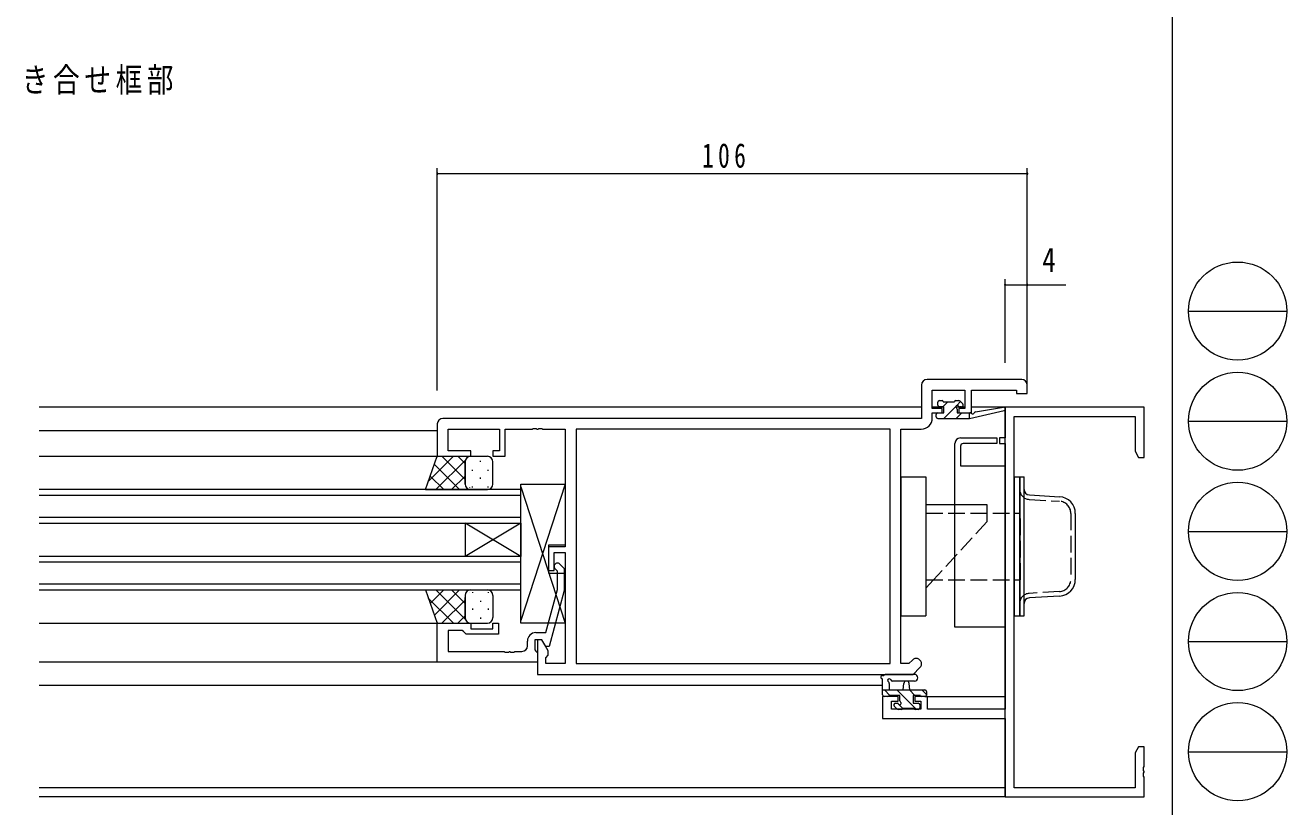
# Model space of a CAD drawing. Units: millimetres on the paper. Extents: x -398 to 398, y -282 to 282.
# Drawn here: x 171.2 to 397.8, y -147.8 to -7.3 of the extents above; entities that cross this region are included whole.
import ezdxf
from ezdxf.enums import TextEntityAlignment as Align

# ---------------------------------------------------------------- set-up
doc = ezdxf.new("R2010")
doc.units = ezdxf.units.MM
doc.linetypes.add('USER4', pattern=[4, 3, -1])
for name, color, linetype, lineweight in [('0-1_YKK_ZWAK', 7, 'Continuous', 18), ('0-3_YKK_11', 7, 'Continuous', 18), ('0-4_YKK_12', 2, 'Continuous', 18), ('0-5_YKK_13', 4, 'Continuous', 18), ('0-6_YKK_D', 6, 'Continuous', 18)]:
    doc.layers.add(name, color=color, linetype=linetype, lineweight=lineweight)
doc.layers.add('0-2_USER1', color=7, linetype='Continuous')
doc.styles.add('ＭＳ ゴシック', font='')
doc.styles.get('ＭＳ ゴシック').set_extended_font_data('MS Gothic')

msp = doc.modelspace()

# ---------------------------------------------------------------- linework, layer by layer
at = {"layer": '0-1_YKK_ZWAK'}
for p, q in [((377.192, 279.3), (377.192, -245.7)), ((380.168, -58.716), (397.808, -58.716)), ((380.168, -78.512), (397.808, -78.512)), ((380.168, -98.308), (397.808, -98.308)), ((380.168, -118.104), (397.808, -118.104)), ((380.168, -137.9), (397.808, -137.9))]:
    msp.add_line(p, q, dxfattribs=at)
for centre in [(388.988, -58.716), (388.988, -78.512), (388.988, -98.308), (388.988, -118.104), (388.988, -137.9)]:
    msp.add_circle(centre, 8.82, dxfattribs=at)
at = {"layer": '0-3_YKK_11'}
for p, q in [((332.192, -72.006), (332.192, -78.006)), ((350.192, -71.006), (333.192, -71.006)), ((351.192, -73.506), (351.192, -72.006)), ((334.122, -72.936), (339.992, -72.936)), ((334.122, -76.206), (334.122, -72.936)), ((339.992, -72.936), (339.992, -76.206)), ((341.192, -72.936), (349.262, -72.936)), ((341.192, -77.006), (341.192, -72.936)), ((349.262, -72.936), (349.262, -73.506)), ((349.262, -73.506), (351.192, -73.506)), ((335.892, -76.206), (334.122, -76.206)), ((334.122, -77.006), (335.892, -77.006)), ((334.122, -77.936), (334.122, -77.006)), ((335.892, -77.006), (335.892, -76.206)), ((338.892, -76.206), (338.892, -77.006)), ((339.992, -76.206), (338.892, -76.206)), ((338.892, -77.006), (341.192, -77.006)), ((347.192, -76.006), (347.192, -81.506)), ((372.192, -76.006), (347.192, -76.006)), ((372.192, -85.006), (372.192, -76.006)), ((245.192, -79.006), (245.192, -84.806)), ((332.192, -78.006), (246.192, -78.006)), ((348.822, -77.636), (370.562, -77.636)), ((348.822, -144.376), (348.822, -77.636)), ((370.562, -77.636), (370.562, -83.915)), ((247.122, -79.936), (256.392, -79.936)), ((247.122, -83.806), (247.122, -79.936)), ((256.392, -79.936), (256.392, -83.806)), ((257.392, -79.936), (262.234, -79.936)), ((257.392, -84.806), (257.392, -79.936)), ((262.234, -79.936), (262.417, -79.816)), ((262.417, -79.816), (262.967, -79.816)), ((262.967, -79.816), (263.15, -79.936)), ((263.15, -79.936), (263.234, -79.936)), ((263.234, -79.936), (263.417, -79.816)), ((263.417, -79.816), (263.967, -79.816)), ((263.967, -79.816), (264.15, -79.936)), ((264.15, -79.936), (268.192, -79.936)), ((268.192, -79.936), (268.192, -101.106)), ((326.562, -79.936), (270.122, -79.936)), ((270.122, -79.936), (270.122, -122.076)), ((326.562, -79.936), (270.122, -79.936)), ((326.562, -122.076), (326.562, -79.936)), ((328.492, -79.936), (332.122, -79.936)), ((328.492, -122.076), (328.492, -79.936)), ((346.192, -81.506), (346.192, -82.506)), ((347.192, -81.506), (346.192, -81.506)), ((251.192, -83.806), (247.122, -83.806)), ((251.192, -84.806), (251.192, -83.806)), ((255.192, -83.806), (255.192, -84.806)), ((256.392, -83.806), (255.192, -83.806)), ((346.192, -82.506), (347.192, -82.506)), ((347.192, -82.506), (347.192, -130.276)), ((245.192, -84.806), (251.192, -84.806)), ((255.192, -84.806), (257.392, -84.806)), ((370.562, -83.915), (371.192, -85.006)), ((371.192, -85.006), (372.192, -85.006)), ((265.192, -101.106), (265.192, -105.306)), ((268.192, -101.106), (265.192, -101.106)), ((266.192, -102.106), (268.192, -102.106)), ((266.192, -105.306), (266.192, -102.106)), ((267.216, -104.182), (267.992, -104.957)), ((268.192, -102.106), (268.192, -122.076)), ((265.192, -105.306), (266.192, -105.306)), ((266.792, -105.454), (266.368, -105.03)), ((266.792, -108.745), (266.792, -105.454)), ((267.992, -104.957), (267.992, -108.903)), ((264.712, -116.506), (266.792, -108.745)), ((267.992, -108.903), (265.285, -119.006)), ((245.192, -114.806), (251.192, -114.806)), ((245.192, -121.806), (245.192, -114.806)), ((251.192, -114.806), (251.192, -115.806)), ((255.192, -114.806), (256.192, -114.806)), ((255.192, -115.806), (255.192, -114.806)), ((256.192, -114.806), (256.192, -116.806)), ((247.122, -116.106), (247.122, -119.876)), ((249.692, -116.106), (247.122, -116.106)), ((249.892, -116.306), (249.692, -116.106)), ((250.392, -116.806), (249.892, -116.306)), ((256.192, -116.806), (250.392, -116.806)), ((251.192, -115.806), (255.192, -115.806)), ((262.692, -117.806), (262.692, -119.606)), ((263.992, -117.806), (262.692, -117.806)), ((262.892, -116.506), (264.712, -116.506)), ((263.192, -117.806), (263.192, -124.006)), ((263.992, -117.806), (263.192, -117.806)), ((264.685, -119.006), (263.992, -117.806)), ((265.122, -119.763), (263.992, -117.806)), ((247.122, -119.876), (257.234, -119.876)), ((257.234, -119.876), (257.417, -119.996)), ((257.417, -119.996), (257.967, -119.996)), ((257.967, -119.996), (258.15, -119.876)), ((258.15, -119.876), (258.234, -119.876)), ((258.234, -119.876), (258.417, -119.996)), ((258.417, -119.996), (258.967, -119.996)), ((258.967, -119.996), (259.15, -119.876)), ((259.15, -119.876), (260.392, -119.876)), ((261.392, -118.876), (261.392, -118.006)), ((262.692, -119.606), (262.892, -119.806)), ((262.892, -119.806), (263.192, -120.106)), ((263.192, -120.106), (263.192, -121.806)), ((265.285, -119.006), (264.685, -119.006)), ((265.122, -120.576), (265.122, -119.763)), ((263.192, -121.806), (245.192, -121.806)), ((264.692, -121.006), (265.122, -120.576)), ((264.692, -122.076), (264.692, -121.006)), ((268.192, -122.076), (264.692, -122.076)), ((270.122, -122.076), (326.562, -122.076)), ((329.892, -122.076), (328.492, -122.076)), ((330.544, -121.424), (329.892, -122.076)), ((263.192, -124.006), (330.692, -124.006)), ((330.692, -124.006), (331.909, -122.789)), ((325.192, -128.006), (325.192, -131.906)), ((327.992, -128.006), (325.192, -128.006)), ((326.822, -128.806), (327.992, -128.806)), ((326.822, -130.276), (326.822, -128.806)), ((327.992, -128.806), (327.992, -128.006)), ((330.992, -128.006), (330.992, -128.806)), ((333.292, -128.006), (330.992, -128.006)), ((330.992, -128.806), (332.092, -128.806)), ((332.092, -128.806), (332.092, -130.276)), ((333.292, -130.276), (333.292, -128.006)), ((332.092, -130.276), (326.822, -130.276)), ((347.192, -130.276), (333.292, -130.276)), ((325.192, -131.906), (347.192, -131.906)), ((347.192, -131.906), (347.192, -146.006)), ((371.192, -137.006), (370.562, -138.097)), ((370.562, -138.097), (370.562, -144.376)), ((372.192, -137.006), (371.192, -137.006)), ((372.192, -140.548), (372.192, -137.006)), ((372.072, -140.731), (372.192, -140.548)), ((372.072, -141.281), (372.072, -140.731)), ((372.192, -141.464), (372.072, -141.281)), ((372.072, -141.731), (372.192, -141.548)), ((372.072, -142.281), (372.072, -141.731)), ((372.192, -142.464), (372.072, -142.281)), ((372.192, -141.548), (372.192, -141.464)), ((372.192, -146.006), (372.192, -142.464)), ((370.562, -144.376), (348.822, -144.376)), ((347.192, -146.006), (372.192, -146.006))]:
    msp.add_line(p, q, dxfattribs=at)
for centre, radius, start, end in [((333.192, -72.006), 1, 90.00001, 179.99999), ((350.192, -72.006), 1, 0.00001, 89.99999), ((246.192, -79.006), 1, 90.00001, 179.99999), ((332.122, -77.936), 2, 270.00001, 359.99999), ((266.792, -104.606), 0.6, 44.99999, 225.00001), ((262.892, -118.006), 1.5, 90.00001, 179.99999), ((260.392, -118.876), 1, 270.00001, 359.99999), ((331.227, -122.106), 0.965, 314.99999, 135.00001)]:
    msp.add_arc(centre, radius, start, end, dxfattribs=at)
at = {"layer": '0-4_YKK_12'}
for p, q in [((332.192, -76.006), (173.692, -76.006)), ((336.192, -76.006), (334.139, -76.006)), ((339.975, -76.006), (338.363, -76.006)), ((347.192, -76.006), (341.192, -76.006)), ((347.192, -146.006), (347.192, -76.006)), ((245.192, -80.206), (173.692, -80.206)), ((173.692, -84.806), (245.192, -84.806)), ((260.192, -90.806), (173.692, -90.806)), ((173.692, -91.806), (260.192, -91.806)), ((260.192, -96.806), (260.192, -90.806)), ((260.192, -95.806), (173.692, -95.806)), ((173.692, -96.806), (260.192, -96.806)), ((260.192, -102.806), (250.192, -96.806)), ((260.192, -96.806), (250.192, -102.806)), ((250.192, -96.806), (250.192, -102.806)), ((260.192, -96.806), (260.192, -102.806)), ((260.192, -102.806), (173.692, -102.806)), ((173.692, -103.806), (260.192, -103.806)), ((260.192, -108.806), (260.192, -102.806)), ((260.192, -107.806), (173.692, -107.806)), ((173.692, -108.806), (260.192, -108.806)), ((173.692, -114.806), (245.192, -114.806)), ((245.192, -121.806), (173.692, -121.806)), ((325.192, -126.006), (173.692, -126.006)), ((332.792, -128.006), (347.192, -128.006)), ((347.192, -144.376), (173.692, -144.376)), ((347.192, -146.006), (173.692, -146.006))]:
    msp.add_line(p, q, dxfattribs=at)
at = {"layer": '0-5_YKK_13'}
for p, q in [((335.092, -75.606), (335.092, -75.106)), ((335.092, -77.006), (336.192, -77.006)), ((335.392, -74.806), (335.892, -74.806)), ((336.192, -75.906), (335.392, -75.906)), ((336.036, -75.906), (336.936, -75.006)), ((336.092, -75.006), (338.092, -75.006)), ((336.182, -78.006), (338.352, -75.836)), ((336.192, -77.006), (336.192, -75.906)), ((338.292, -74.806), (338.892, -74.806)), ((338.427, -78.006), (339.427, -77.006)), ((338.521, -75.666), (339.199, -74.989)), ((338.592, -76.367), (338.592, -77.006)), ((338.592, -77.006), (340.79, -77.006)), ((339.392, -75.906), (339.053, -75.906)), ((339.104, -74.894), (339.604, -75.394)), ((340.79, -78.006), (347.055, -76.599)), ((340.79, -77.006), (340.877, -76.992)), ((340.79, -78.006), (340.79, -77.006)), ((341.903, -76.826), (346.942, -76.01)), ((334.792, -77.706), (334.792, -77.306)), ((335.092, -78.006), (340.79, -78.006)), ((340.672, -78.006), (340.79, -77.888)), ((339.192, -81.506), (345.692, -81.506)), ((345.692, -81.506), (345.692, -82.506)), ((338.192, -115.506), (338.192, -82.506)), ((339.192, -83.006), (339.192, -86.506)), ((345.692, -82.506), (339.692, -82.506)), ((243.049, -90.806), (245.192, -84.806)), ((248.101, -84.806), (243.576, -89.331)), ((250.242, -85.493), (244.929, -90.806)), ((245.272, -84.806), (245.147, -84.931)), ((245.192, -84.806), (251.192, -84.806)), ((250.192, -88.963), (246.035, -84.806)), ((250.192, -86.135), (248.863, -84.806)), ((250.192, -89.806), (250.192, -85.806)), ((250.192, -85.806), (250.192, -89.806)), ((250.929, -84.806), (250.879, -84.856)), ((251.192, -84.806), (254.192, -84.806)), ((252.941, -85.809), (252.941, -85.609)), ((255.192, -89.806), (255.192, -85.806)), ((246.378, -90.806), (243.925, -88.353)), ((249.206, -90.806), (244.669, -86.269)), ((250.192, -88.371), (247.757, -90.806)), ((251.526, -87.424), (251.526, -87.224)), ((254.356, -87.424), (254.356, -87.224)), ((339.192, -86.506), (347.192, -86.506)), ((251.004, -90.388), (250.986, -90.406)), ((251.526, -90.406), (251.526, -90.254)), ((252.941, -88.839), (252.941, -88.639)), ((254.356, -90.392), (254.356, -90.254)), ((268.192, -89.806), (260.192, -114.306)), ((260.192, -89.806), (268.192, -89.806)), ((260.192, -114.806), (260.192, -89.806)), ((260.192, -90.306), (268.192, -114.806)), ((260.192, -114.306), (260.192, -90.306)), ((268.192, -89.806), (268.192, -100.806)), ((328.492, -88.505), (328.492, -113.505)), ((328.492, -88.506), (332.992, -88.506)), ((332.992, -88.506), (332.992, -113.506)), ((348.822, -88.506), (348.822, -113.506)), ((349.822, -88.506), (350.622, -88.506)), ((349.822, -113.506), (349.822, -88.506)), ((350.622, -113.506), (350.622, -88.506)), ((243.049, -90.806), (251.192, -90.806)), ((251.192, -90.806), (254.192, -90.806)), ((351.563, -91.76), (357.001, -92.084)), ((343.992, -93.506), (332.992, -93.506)), ((343.992, -95.005), (343.992, -93.506)), ((359.822, -95.078), (359.822, -106.933)), ((265.192, -100.806), (265.192, -105.806)), ((268.192, -100.806), (265.192, -100.806)), ((265.192, -105.806), (268.192, -105.806)), ((268.192, -105.806), (268.192, -114.806)), ((334.367, -107.005), (332.992, -108.506)), ((243.049, -108.806), (251.192, -108.806)), ((243.049, -108.806), (245.192, -114.806)), ((248.101, -114.806), (243.576, -110.281)), ((246.378, -108.806), (243.925, -111.259)), ((249.206, -108.806), (244.669, -113.343)), ((250.242, -114.119), (244.929, -108.806)), ((250.192, -110.649), (246.035, -114.806)), ((250.192, -111.24), (247.757, -108.806)), ((250.192, -109.806), (250.192, -113.806)), ((250.192, -113.806), (250.192, -110.206)), ((251.004, -109.224), (250.986, -109.206)), ((251.192, -108.806), (254.192, -108.806)), ((251.526, -109.206), (251.526, -109.357)), ((252.941, -110.772), (252.941, -110.972)), ((254.356, -109.219), (254.356, -109.357)), ((255.192, -109.806), (255.192, -113.806)), ((357.001, -109.927), (351.563, -110.251)), ((251.526, -112.187), (251.526, -112.387)), ((254.356, -112.187), (254.356, -112.387)), ((245.272, -114.806), (245.147, -114.681)), ((245.192, -114.806), (251.192, -114.806)), ((250.192, -113.477), (248.863, -114.806)), ((250.929, -114.806), (250.879, -114.756)), ((251.192, -114.806), (254.192, -114.806)), ((252.941, -113.802), (252.941, -114.002)), ((268.192, -114.806), (260.192, -114.806)), ((328.492, -113.506), (332.992, -113.506)), ((348.822, -113.506), (349.822, -113.506)), ((349.822, -113.506), (350.622, -113.506)), ((330.918, -124.006), (325.756, -124.006)), ((325.19, -127.706), (325.19, -125.025)), ((325.19, -126.806), (332.79, -126.806)), ((325.519, -126.806), (326.519, -127.806)), ((326.39, -125.625), (326.39, -126.806)), ((330.918, -125.206), (326.957, -125.209)), ((327.764, -126.806), (331.264, -130.306)), ((328.89, -126.806), (328.992, -125.661)), ((330.09, -126.806), (329.988, -125.661)), ((330.009, -126.806), (331.009, -127.806)), ((332.254, -126.806), (333.09, -127.642)), ((326.09, -128.006), (325.49, -128.006)), ((328.29, -127.806), (326.29, -127.806)), ((328.29, -128.745), (328.29, -127.806)), ((330.69, -127.806), (330.69, -129.206)), ((331.99, -127.806), (330.69, -127.806)), ((332.79, -128.006), (332.19, -128.006)), ((333.09, -127.106), (333.09, -127.706)), ((327.778, -130.218), (327.278, -129.718)), ((327.49, -129.206), (327.829, -129.206)), ((327.94, -129.227), (328.819, -130.106)), ((328.59, -130.306), (327.99, -130.306)), ((330.89, -130.106), (328.79, -130.106)), ((330.69, -129.206), (331.59, -129.206)), ((331.59, -130.306), (331.09, -130.306)), ((331.89, -129.506), (331.89, -130.006))]:
    msp.add_line(p, q, dxfattribs=at)
at = {"layer": '0-5_YKK_13', "linetype": 'USER4'}
for p, q in [((351.515, -92.559), (356.953, -92.882)), ((332.992, -95.006), (349.992, -95.006)), ((343.992, -96.506), (343.992, -95.005)), ((349.992, -107.005), (349.992, -95.005)), ((359.022, -95.078), (359.022, -106.933)), ((343.992, -96.506), (334.367, -107.005)), ((332.992, -107.006), (349.992, -107.006)), ((356.953, -109.129), (351.515, -109.452))]:
    msp.add_line(p, q, dxfattribs=at)
at = {"layer": '0-5_YKK_13'}
for points in [[(347.192, -86.506), (347.192, -115.506), (338.192, -115.506)], [(348.822, -88.506), (349.822, -88.506), (349.822, -113.506)]]:
    msp.add_lwpolyline(points, dxfattribs=at)
for centre, radius, start, end in [((335.092, -77.306), 0.3, 90, 180), ((335.392, -75.106), 0.3, 90, 180), ((335.392, -75.606), 0.3, 180, 270), ((335.892, -75.006), 0.2, 0, 90), ((338.292, -75.006), 0.2, 90, 180), ((338.592, -75.906), 0.25, 33.05573, 236.94427), ((338.292, -76.367), 0.3, 0, 56.94427), ((339.053, -75.606), 0.3, 213.05573, 270), ((338.892, -75.106), 0.3, 45, 90), ((339.392, -75.606), 0.3, 270, 45), ((340.925, -77.288), 0.3, 39.19754, 99.19754), ((341.39, -76.909), 0.3, 219.19754, 339.19754), ((341.951, -77.122), 0.3, 99.19754, 159.19754), ((346.99, -76.306), 0.3, 282.65862, 99.19754), ((335.092, -77.706), 0.3, 180, 270), ((339.192, -82.506), 1, 90, 180), ((339.692, -83.006), 0.5, 90, 180), ((251.192, -85.806), 1, 90, 180), ((251.192, -85.806), 1, 90.0001, 180), ((254.192, -85.806), 1, 0, 90), ((251.192, -89.806), 1, 180, 270), ((254.192, -89.806), 1, 270, 0), ((351.622, -90.762), 1, 180, 266.59356), ((356.822, -95.078), 3, 0, 86.59356), ((356.822, -106.933), 3, 273.40644, 0), ((251.192, -109.806), 1, 90, 180), ((254.192, -109.806), 1, 0, 90), ((351.622, -111.249), 1, 93.40644, 180), ((251.192, -113.806), 1, 180, 270), ((251.192, -113.806), 1, 180, 269.9999), ((254.192, -113.806), 1, 270, 0), ((325.19, -124.506), 0.3, 79.47122, 240), ((325.3, -123.916), 0.3, 259.47122, 319.47122), ((325.756, -124.306), 0.3, 90, 139.47122), ((330.918, -124.606), 0.6, 270.04023, 90.04023), ((324.89, -125.025), 0.3, 0, 60), ((326.39, -125.106), 0.3, 19.18976, 240), ((326.09, -125.625), 0.3, 0, 60), ((326.957, -124.909), 0.3, 199.18976, 270.04023), ((329.49, -125.706), 0.5, 5.09207, 174.90793), ((332.79, -127.106), 0.3, 0, 90), ((325.49, -127.706), 0.3, 180, 270), ((326.09, -127.806), 0.2, 270, 0), ((328.29, -129.206), 0.25, 213.05573, 56.94427), ((328.59, -128.745), 0.3, 180, 236.94427), ((332.19, -127.806), 0.2, 180, 270), ((332.79, -127.706), 0.3, 270, 0), ((327.49, -129.506), 0.3, 90, 225), ((327.99, -130.006), 0.3, 225, 270), ((327.829, -129.506), 0.3, 33.05573, 90), ((328.59, -130.106), 0.2, 270, 0), ((331.09, -130.106), 0.2, 180, 270), ((331.59, -129.506), 0.3, 0, 90), ((331.59, -130.006), 0.3, 270, 0)]:
    msp.add_arc(centre, radius, start, end, dxfattribs=at)
at = {"layer": '0-5_YKK_13', "linetype": 'USER4'}
for centre, radius, start, end in [((351.622, -90.762), 1.8, 180, 266.59356), ((356.822, -95.078), 2.2, 0, 86.59356), ((356.822, -106.933), 2.2, 273.40644, 0), ((351.622, -111.249), 1.8, 93.40644, 180)]:
    msp.add_arc(centre, radius, start, end, dxfattribs=at)
at = {"layer": '0-6_YKK_D'}
for p, q in [((245.192, -73.006), (245.192, -33.006)), ((351.192, -73.006), (351.192, -33.006)), ((245.192, -34.006), (351.192, -34.006)), ((347.192, -68.006), (347.192, -53.006)), ((347.192, -54.006), (351.192, -54.006)), ((351.192, -68.006), (351.192, -53.006)), ((351.192, -54.006), (358.092, -54.006))]:
    msp.add_line(p, q, dxfattribs=at)
for centre, start, end in [((245.192, -34.006), 0, 180), ((351.192, -34.006), 0, 180), ((245.192, -34.006), 180, 0), ((351.192, -34.006), 180, 0), ((347.192, -54.006), 0, 180), ((347.192, -54.006), 180, 0), ((351.192, -54.006), 0, 180), ((351.192, -54.006), 180, 0)]:
    msp.add_arc(centre, 0.106, start, end, dxfattribs=at)

# ---------------------------------------------------------------- texts
at = {"layer": '0-2_USER1', "insert": (148.074, -19.837), "char_height": 4.399, "attachment_point": 7, "style": 'ＭＳ ゴシック'}
msp.add_mtext('\\T1.17;\\W0.8;両開き突き合せ框部', dxfattribs=at)
at = {"layer": '0-6_YKK_D', "color": 7, "style": 'ＭＳ ゴシック', "width": 0.8}
msp.add_text('4', height=4.399, dxfattribs=at).set_placement((353.892, -53.006), align=Align.BOTTOM_LEFT)
at = {"layer": '0-6_YKK_D', "color": 7, "insert": (292.752, -33.006), "char_height": 4.399, "attachment_point": 7, "style": 'ＭＳ ゴシック'}
msp.add_mtext('\\T1.38;\\W0.7;106', dxfattribs=at)

doc.saveas('drawing.dxf')
